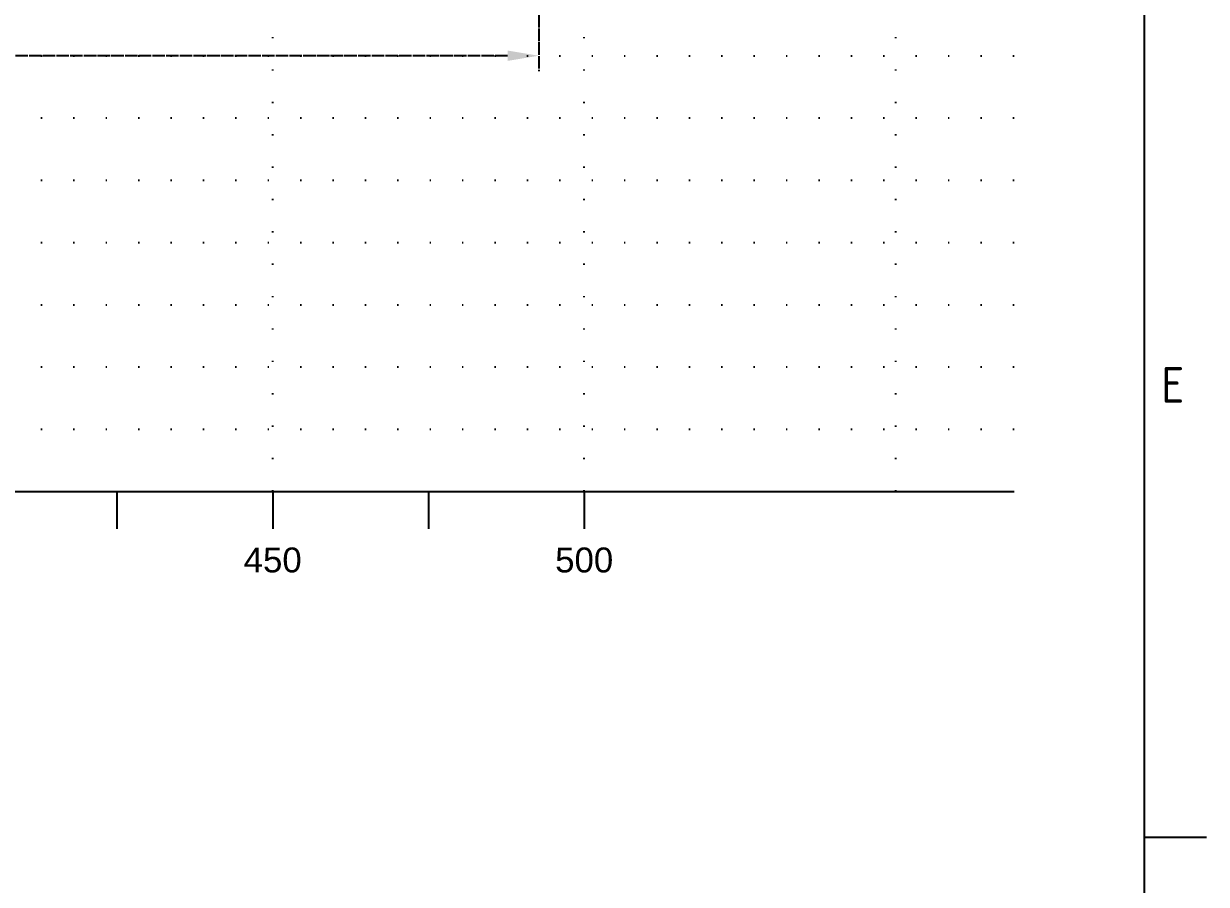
# Paper-space layout 'A2 - Transgrid UnderCrossing' of a CAD drawing. Header units: metres, sheet in millimetres. Extents: x -21 to 565, y 0 to 412.
# Drawn here: x 470.5 to 565.4, y 69.1 to 138.3 of the extents above; entities that cross this region are included whole.
import ezdxf
from ezdxf.enums import TextEntityAlignment as Align

# ---------------------------------------------------------------- set-up
doc = ezdxf.new("R2010")
doc.units = ezdxf.units.M
doc.linetypes.add('Cable Exist OH', pattern=[1, 1, 0])
doc.linetypes.add('DOT', pattern=[0.25, 0, -0.25])
doc.layers.get('0').update_dxf_attribs({"color": 6})
doc.layers.add('Notes', color=7, linetype='Continuous')
doc.layers.add('SupportsUG_SP_EXT', color=7, linetype='Continuous')
doc.styles.add('iecARIAL', font='arial.ttf', dxfattribs={"height": 2})
doc.styles.add('iecISOCP', font='isocp.shx')
doc.styles.get("Standard").update_dxf_attribs({"font": 'arial.ttf'})
doc.dimstyles.new('ISO-25', dxfattribs={"dimtxt": 2.5, "dimasz": 2.5, "dimexe": 1.25, "dimexo": 0.625, "dimtad": 1, "dimtxsty": 'Standard', "dimcen": 2.5, "dimadec": 0, "dimazin": 0, "dimtfac": 1, "dimtmove": 0, "dimatfit": 3, "dimfxl": 1, "dimarcsym": 0})

# ---------------------------------------------------------------- blocks, each defined once
blk = doc.blocks.new('A2_FRAME_TITLE')
at = {"layer": 'Notes', "color": 3}
blk.add_line((581.394, 407.423), (581.394, 5), dxfattribs=at)
at = {"layer": 'Notes', "color": 7}
blk.add_line((581.394, 72.911), (586.394, 72.911), dxfattribs=at)
blk.add_attdef('DRAFT_NUM', (24.443, 23.491), '', height=2.8, rotation=90)
at = {"layer": 'Notes', "color": 7, "style": 'iecISOCP'}
blk.add_text('E', height=2.88, dxfattribs=at).set_placement((582.772, 109.24), align=Align.MIDDLE_LEFT)
at = {"layer": 'Notes', "color": 7, "style": 'iecISOCP', "flags": 8}
blk.add_attdef('VERSION_NO', text='', height=2.5, rotation=90, dxfattribs=at).set_placement((154.946, 42.839), align=Align.MIDDLE_CENTER)
at = {"layer": 'Notes', "color": 7, "style": 'iecISOCP'}
for tag, p in [('CAP_NO', (274.435, 43.022)), ('IE_NUM', (274.435, 37.376)), ('GEN_WO', (217.741, 31.201)), ('HV_SWITCH', (274.435, 31.201)), ('OH_WO', (217.741, 25.104)), ('UBD_REF', (274.435, 25.104)), ('UG_WO', (217.741, 19.495)), ('GIS_MAP_No', (274.435, 19.495)), ('SUB_WO', (217.741, 13.642)), ('HV_OP_DIAG', (274.435, 13.642)), ('LGA', (274.435, 7.057))]:
    blk.add_attdef(tag, p, '', height=2.5, dxfattribs=at)
at = {"layer": 'Notes', "color": 2, "style": 'iecISOCP'}
for tag, p in [('T1', (441.714, 33.552)), ('T2', (441.714, 28.433)), ('T3', (441.714, 23.006)), ('T4', (441.401, 17.777)), ('T5', (441.401, 12.35)), ('T6', (441.401, 7.088))]:
    blk.add_attdef(tag, text='', height=3.5, dxfattribs=at).set_placement(p, align=Align.CENTER)
at = {"layer": 'Notes', "color": 7, "style": 'iecISOCP'}
for tag, p in [('scale', (324.783, 31.976)), ('DRAWN', (324.783, 24.312)), ('DATE', (324.783, 16.262)), ('DESIGN', (362.644, 8.287)), ('CHD', (324.783, 7.754))]:
    blk.add_attdef(tag, text='', height=2.5, dxfattribs=at).set_placement(p, align=Align.CENTER)
at = {"layer": 'Notes', "color": 4, "style": 'iecISOCP'}
blk.add_attdef('NUM', text='', height=7, dxfattribs=at).set_placement((549.936, 16.477), align=Align.CENTER)
at = {"layer": 'Notes', "color": 1, "style": 'iecISOCP'}
blk.add_attdef('REV', text='', height=5, dxfattribs=at).set_placement((576.559, 16.477), align=Align.CENTER)
at = {"layer": 'Notes', "color": 7, "style": 'iecISOCP'}
for tag, p in [('NS', (548.071, 7.5)), ('SHTS', (562.677, 7.5))]:
    blk.add_attdef(tag, text='', height=2.5, dxfattribs=at).set_placement(p, align=Align.MIDDLE)
at = {"layer": 'Notes', "style": 'iecISOCP'}
blk.add_attdef('ExportID', (4.992, 1.619), '', height=2.5, dxfattribs=at)
at = {"layer": 'Notes', "style": 'iecISOCP', "flags": 1}
for tag, p in [('ProjectType', (6.304, -8.264)), ('ProjectNumber', (23.011, -7.976)), ('DrawingNumber', (42.024, -7.976)), ('ProjectDescription', (60.748, -8.264)), ('ExportDate', (86.989, -8.341)), ('ExportUserName', (104.823, -7.688)), ('DesignerCompanyName', (128.156, -8.264)), ('GIS_SUCCESS', (157.539, -7.976)), ('CAD_SUCCESS', (175.975, -7.976)), ('Comments', (223.32, -8.341)), ('ExportCategories', (243.096, -8.341)), ('ExportAreaOfInterest', (260.419, -7.823))]:
    blk.add_attdef(tag, p, '', height=1, dxfattribs=at)
at = {"layer": 'Notes', "color": 7, "style": 'iecISOCP', "flags": 1}
blk.add_attdef('DEPOTCODE', (200.334, -8.341), '', height=1, dxfattribs=at)
blk = doc.blocks.new('*D51')
at = {"layer": 'Notes', "color": 0, "linetype": 'Cable Exist OH', "lineweight": -2, "transparency": 16777216}
for p, q in [((265.459, 140.058), (265.459, 134.433)), ((511.809, 140.058), (511.809, 134.433)), ((267.959, 135.683), (382.319, 135.683)), ((509.309, 135.683), (394.949, 135.683))]:
    blk.add_line(p, q, dxfattribs=at)
at = {"layer": 'Notes', "color": 0, "linetype": 'Cable Exist OH', "transparency": 16777216}
for points in [[(267.959, 136.1), (267.959, 135.266), (265.459, 135.683)], [(509.309, 136.1), (509.309, 135.266), (511.809, 135.683)]]:
    blk.add_solid(points, dxfattribs=at)
at = {"layer": 'Notes', "color": 0, "linetype": 'Cable Exist OH', "transparency": 16777216, "insert": (388.634, 135.683), "char_height": 2.5, "attachment_point": 5}
blk.add_mtext('492.7m', dxfattribs=at)

psp = doc.layouts.new('A2 - Transgrid UnderCrossing')

# ---------------------------------------------------------------- linework, layer by layer
at = {"layer": 'Notes', "color": 8, "linetype": 'DOT', "ltscale": 10}
for p, q in [((490.459, 100.683), (490.459, 395.683)), ((515.459, 100.683), (515.459, 395.683)), ((540.459, 100.683), (540.459, 395.683)), ((240.459, 135.683), (549.959, 135.683)), ((240.459, 130.683), (549.959, 130.683)), ((240.459, 125.683), (549.959, 125.683)), ((240.459, 120.683), (549.959, 120.683)), ((240.459, 115.683), (549.959, 115.683)), ((240.459, 110.683), (549.959, 110.683)), ((240.459, 105.683), (549.959, 105.683))]:
    psp.add_line(p, q, dxfattribs=at)
at = {"layer": 'Notes', "color": 8, "ltscale": 10}
psp.add_line((240.459, 100.683), (549.959, 100.683), dxfattribs=at)
at = {"layer": 'Notes', "color": 3}
for p, q in [((477.959, 100.683), (477.959, 97.683)), ((490.459, 100.683), (490.459, 97.683)), ((502.959, 100.683), (502.959, 97.683)), ((515.459, 100.683), (515.459, 97.683))]:
    psp.add_line(p, q, dxfattribs=at)

# ---------------------------------------------------------------- block references
at = {"layer": 'SupportsUG_SP_EXT'}
psp.add_blockref('A2_FRAME_TITLE', (-21.005, 0), dxfattribs=at)

# ---------------------------------------------------------------- texts
at = {"layer": 'Notes', "style": 'iecARIAL'}
for s, p in [('450', (490.459, 96.183)), ('500', (515.459, 96.183))]:
    psp.add_text(s, height=2, dxfattribs=at).set_placement(p, align=Align.TOP_CENTER)

# ---------------------------------------------------------------- dimensions: what is measured, and where the dimension line sits
at = {"layer": 'Notes', "linetype": 'Cable Exist OH'}
dim = psp.add_linear_dim(base=(511.809, 135.683), p1=(265.459, 140.683), p2=(511.809, 140.683), dimstyle='ISO-25', override={"dimscale": 1, "dimtad": 0, "dimdec": 1, "dimlfac": 2, "dimdsep": 46, "dimpost": 'm'}, dxfattribs=at)
dim.commit()
dim.dimension.update_dxf_attribs({"geometry": '*D51', "text_midpoint": (388.634, 135.683), "dimtype": 160})

doc.saveas('drawing.dxf')
